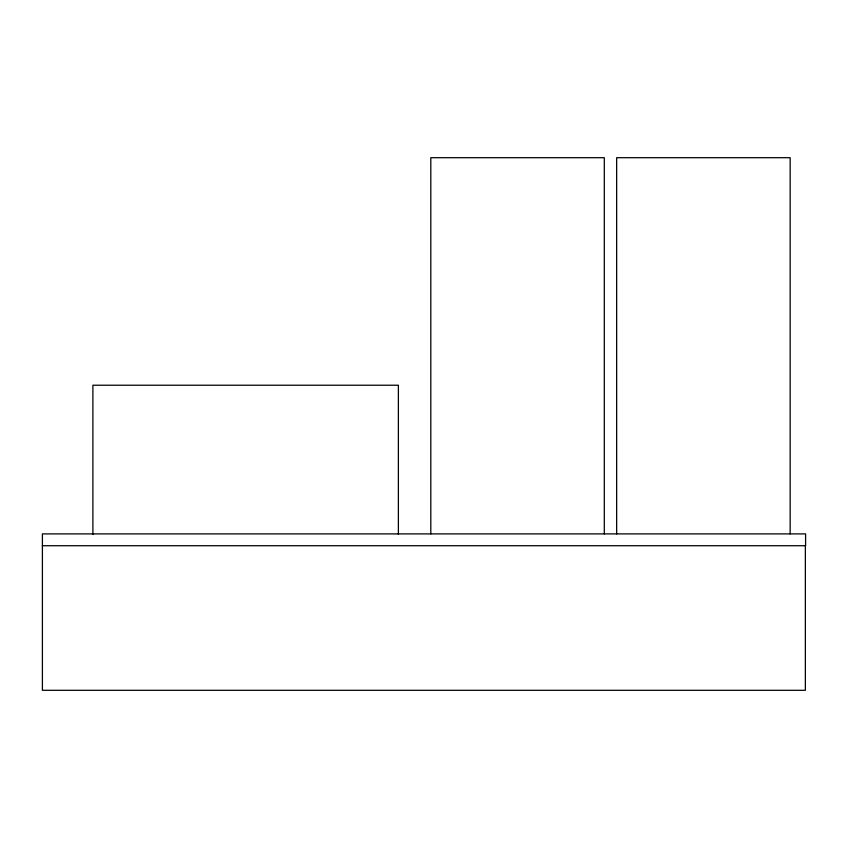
<?xml version="1.0" encoding="UTF-8"?>
<svg xmlns="http://www.w3.org/2000/svg" width="848" height="848" viewBox="0 0 848 848"><rect width="100%" height="100%" fill="white"/><g stroke="black" fill="none" stroke-linecap="round" stroke-linejoin="round"><path stroke-width="1.27" d="M42.4 545.72L805.6 545.72L805.6 533.901L42.4 533.901L42.4 690.304L805.367 690.304L805.367 545.72M790.156 533.901L790.156 157.696L616.655 157.696L616.655 533.901M604.306 533.901L604.306 157.696L430.805 157.696L430.805 533.901M398.38 534.42L398.38 385.225L92.888 385.225L92.888 534.42"/></g></svg>
